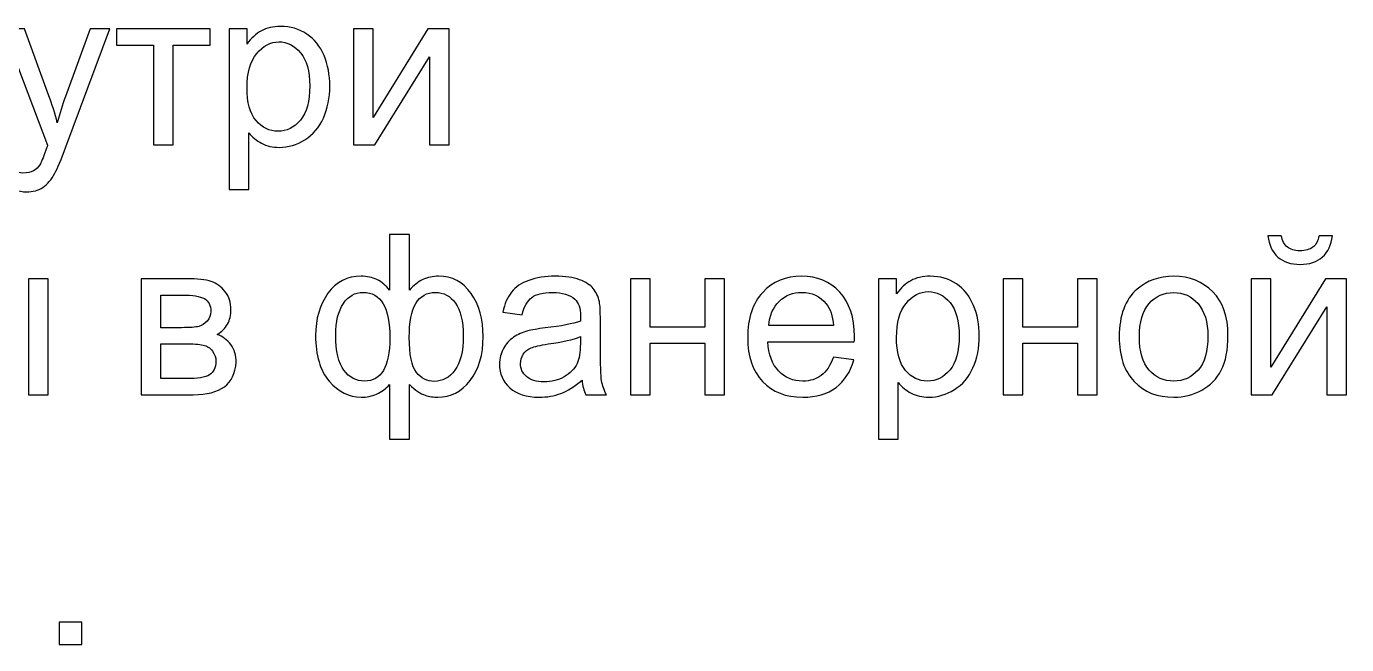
# Model space of a CAD drawing. Header units: millimetres. Extents: x 395 to 1406, y -158 to 315.
# Drawn here: x 471.6 to 521.8, y 245.8 to 269.3 of the extents above; entities that cross this region are included whole.
import ezdxf

# ---------------------------------------------------------------- set-up
doc = ezdxf.new("R2010")
doc.units = ezdxf.units.MM
doc.header["$MEASUREMENT"] = 0
doc.layers.add('Roja', color=1, linetype='Continuous')

msp = doc.modelspace()

# ---------------------------------------------------------------- linework, layer by layer
at = {"layer": 'Roja', "color": 1}
for points, knots in [([(471.1312, 263.1301), (471.1312, 263.1301), (471.0461, 263.8222), (471.0461, 263.8222), (471.0461, 263.8222), (471.2106, 263.7782), (471.3524, 263.7555), (471.4744, 263.7555), (471.4744, 263.7555), (471.6418, 263.7555), (471.7751, 263.7839), (471.8744, 263.8392), (471.8744, 263.8392), (471.975, 263.8945), (472.0573, 263.9725), (472.1211, 264.0718), (472.1211, 264.0718), (472.1679, 264.1469), (472.2445, 264.3327), (472.3495, 264.6306), (472.3495, 264.6306), (472.3636, 264.6717), (472.3849, 264.7327), (472.4161, 264.8135), (472.4161, 264.8135), (472.4161, 264.8135), (470.7398, 269.2441), (470.7398, 269.2441), (470.7398, 269.2441), (470.7398, 269.2441), (471.5396, 269.2441), (471.5396, 269.2441), (471.5396, 269.2441), (471.5396, 269.2441), (472.4615, 266.6941), (472.4615, 266.6941), (472.4615, 266.6941), (472.5821, 266.3722), (472.6884, 266.0318), (472.7835, 265.6744), (472.7835, 265.6744), (472.87, 266.0105), (472.9721, 266.3424), (473.0912, 266.6686), (473.0912, 266.6686), (473.0912, 266.6686), (474.0329, 269.2441), (474.0329, 269.2441), (474.0329, 269.2441), (474.0329, 269.2441), (474.7803, 269.2441), (474.7803, 269.2441), (474.7803, 269.2441), (474.7803, 269.2441), (473.1111, 264.7511), (473.1111, 264.7511), (473.1111, 264.7511), (472.9309, 264.2675), (472.7905, 263.9356), (472.6898, 263.7527), (472.6898, 263.7527), (472.5565, 263.5073), (472.4034, 263.3272), (472.2318, 263.2123), (472.2318, 263.2123), (472.0587, 263.0974), (471.8531, 263.0407), (471.6148, 263.0407), (471.6148, 263.0407), (471.4702, 263.0407), (471.3085, 263.0705), (471.1312, 263.1301)], [0, 0, 0, 0, 0.0526316, 0.0526316, 0.0526316, 0.0526316, 0.1052632, 0.1052632, 0.1052632, 0.1052632, 0.1578947, 0.1578947, 0.1578947, 0.1578947, 0.2105263, 0.2105263, 0.2105263, 0.2105263, 0.2631579, 0.2631579, 0.2631579, 0.2631579, 0.3157895, 0.3157895, 0.3157895, 0.3157895, 0.3684211, 0.3684211, 0.3684211, 0.3684211, 0.4210526, 0.4210526, 0.4210526, 0.4210526, 0.4736842, 0.4736842, 0.4736842, 0.4736842, 0.5263158, 0.5263158, 0.5263158, 0.5263158, 0.5789474, 0.5789474, 0.5789474, 0.5789474, 0.6315789, 0.6315789, 0.6315789, 0.631579, 0.6842105, 0.6842105, 0.6842105, 0.6842105, 0.7368421, 0.7368421, 0.7368421, 0.7368421, 0.7894737, 0.7894737, 0.7894737, 0.7894737, 0.8421053, 0.8421053, 0.8421053, 0.8421053, 0.8947368, 0.8947368, 0.8947368, 0.8947369, 1, 1, 1, 1]), ([(475.0285, 269.2441), (475.0285, 269.2441), (478.6025, 269.2441), (478.6025, 269.2441), (478.6025, 269.2441), (478.6025, 269.2441), (478.6025, 268.6229), (478.6025, 268.6229), (478.6025, 268.6229), (478.6025, 268.6229), (477.1899, 268.6229), (477.1899, 268.6229), (477.1899, 268.6229), (477.1899, 268.6229), (477.1899, 264.8277), (477.1899, 264.8277), (477.1899, 264.8277), (477.1899, 264.8277), (476.4411, 264.8277), (476.4411, 264.8277), (476.4411, 264.8277), (476.4411, 264.8277), (476.4411, 268.6229), (476.4411, 268.6229), (476.4411, 268.6229), (476.4411, 268.6229), (475.0285, 268.6229), (475.0285, 268.6229), (475.0285, 268.6229), (475.0285, 268.6229), (475.0285, 269.2441), (475.0285, 269.2441)], [0, 0, 0, 0, 0.1111111, 0.1111111, 0.1111111, 0.1111111, 0.2222222, 0.2222222, 0.2222222, 0.2222222, 0.3333333, 0.3333333, 0.3333333, 0.3333333, 0.4444444, 0.4444444, 0.4444444, 0.4444445, 0.5555556, 0.5555556, 0.5555556, 0.5555556, 0.6666667, 0.6666667, 0.6666667, 0.6666667, 0.7777778, 0.7777778, 0.7777778, 0.7777778, 1, 1, 1, 1]), ([(479.3173, 263.1343), (479.3173, 263.1343), (479.3173, 269.2441), (479.3173, 269.2441), (479.3173, 269.2441), (479.3173, 269.2441), (479.9981, 269.2441), (479.9981, 269.2441), (479.9981, 269.2441), (479.9981, 269.2441), (479.9981, 268.6641), (479.9981, 268.6641), (479.9981, 268.6641), (480.1583, 268.8881), (480.3399, 269.0569), (480.5427, 269.169), (480.5427, 269.169), (480.7441, 269.281), (480.9894, 269.3377), (481.2773, 269.3377), (481.2773, 269.3377), (481.6546, 269.3377), (481.9865, 269.2413), (482.2744, 269.047), (482.2744, 269.047), (482.5623, 268.8541), (482.7793, 268.5804), (482.9268, 268.2287), (482.9268, 268.2287), (483.0729, 267.8755), (483.1466, 267.4898), (483.1466, 267.0685), (483.1466, 267.0685), (483.1466, 266.6189), (483.0658, 266.2133), (482.9041, 265.8517), (482.9041, 265.8517), (482.7424, 265.4914), (482.507, 265.2149), (482.1978, 265.022), (482.1978, 265.022), (481.89, 264.8305), (481.5653, 264.7341), (481.2249, 264.7341), (481.2249, 264.7341), (480.9753, 264.7341), (480.7512, 264.7866), (480.554, 264.8915), (480.554, 264.8915), (480.3555, 264.9965), (480.1938, 265.1284), (480.0662, 265.2886), (480.0662, 265.2886), (480.0662, 265.2886), (480.0662, 263.1343), (480.0662, 263.1343), (480.0662, 263.1343), (480.0662, 263.1343), (479.3173, 263.1343), (479.3173, 263.1343)], [0, 0, 0, 0, 0.0625, 0.0625, 0.0625, 0.0625, 0.125, 0.125, 0.125, 0.125, 0.1875, 0.1875, 0.1875, 0.1875, 0.25, 0.25, 0.25, 0.25, 0.3125, 0.3125, 0.3125, 0.3125, 0.375, 0.375, 0.375, 0.375, 0.4375, 0.4375, 0.4375, 0.4375, 0.5, 0.5, 0.5, 0.5, 0.5625, 0.5625, 0.5625, 0.5625, 0.625, 0.625, 0.625, 0.625, 0.6875, 0.6875, 0.6875, 0.6875, 0.75, 0.75, 0.75, 0.75, 0.8125, 0.8125, 0.8125, 0.8125, 0.875, 0.875, 0.875, 0.875, 1, 1, 1, 1]), ([(484.05, 269.2441), (484.05, 269.2441), (484.7989, 269.2441), (484.7989, 269.2441), (484.7989, 269.2441), (484.7989, 269.2441), (484.7989, 265.8758), (484.7989, 265.8758), (484.7989, 265.8758), (484.7989, 265.8758), (486.8794, 269.2441), (486.8794, 269.2441), (486.8794, 269.2441), (486.8794, 269.2441), (487.6836, 269.2441), (487.6836, 269.2441), (487.6836, 269.2441), (487.6836, 269.2441), (487.6836, 264.8277), (487.6836, 264.8277), (487.6836, 264.8277), (487.6836, 264.8277), (486.9347, 264.8277), (486.9347, 264.8277), (486.9347, 264.8277), (486.9347, 264.8277), (486.9347, 268.1748), (486.9347, 268.1748), (486.9347, 268.1748), (486.9347, 268.1748), (484.857, 264.8277), (484.857, 264.8277), (484.857, 264.8277), (484.857, 264.8277), (484.05, 264.8277), (484.05, 264.8277), (484.05, 264.8277), (484.05, 264.8277), (484.05, 269.2441), (484.05, 269.2441)], [0, 0, 0, 0, 0.0909091, 0.0909091, 0.0909091, 0.0909091, 0.1818182, 0.1818182, 0.1818182, 0.1818182, 0.2727273, 0.2727273, 0.2727273, 0.2727273, 0.3636364, 0.3636364, 0.3636364, 0.3636364, 0.4545455, 0.4545455, 0.4545455, 0.4545455, 0.5454545, 0.5454545, 0.5454545, 0.5454546, 0.6363636, 0.6363636, 0.6363636, 0.6363636, 0.7272727, 0.7272727, 0.7272727, 0.7272727, 0.8181818, 0.8181818, 0.8181818, 0.8181818, 1, 1, 1, 1]), ([(479.9981, 267.009), (479.9981, 266.4431), (480.113, 266.0247), (480.3413, 265.7538), (480.3413, 265.7538), (480.5711, 265.4829), (480.849, 265.3468), (481.1752, 265.3468), (481.1752, 265.3468), (481.5071, 265.3468), (481.7908, 265.4872), (482.0262, 265.768), (482.0262, 265.768), (482.263, 266.0488), (482.3807, 266.4828), (482.3807, 267.0714), (482.3807, 267.0714), (482.3807, 267.633), (482.2659, 268.0528), (482.0347, 268.3322), (482.0347, 268.3322), (481.8035, 268.6116), (481.5284, 268.7506), (481.2079, 268.7506), (481.2079, 268.7506), (480.8902, 268.7506), (480.6094, 268.6017), (480.3654, 268.3052), (480.3654, 268.3052), (480.1201, 268.0074), (479.9981, 267.5763), (479.9981, 267.009)], [0, 0, 0, 0, 0.1111111, 0.1111111, 0.1111111, 0.1111111, 0.2222222, 0.2222222, 0.2222222, 0.2222222, 0.3333333, 0.3333333, 0.3333333, 0.3333333, 0.4444444, 0.4444444, 0.4444444, 0.4444445, 0.5555556, 0.5555556, 0.5555556, 0.5555556, 0.6666667, 0.6666667, 0.6666667, 0.6666667, 0.7777778, 0.7777778, 0.7777778, 0.7777778, 1, 1, 1, 1]), ([(485.4228, 261.414), (485.4228, 261.414), (486.1716, 261.414), (486.1716, 261.414), (486.1716, 261.414), (486.1716, 261.414), (486.1716, 259.3036), (486.1716, 259.3036), (486.1716, 259.3036), (486.3262, 259.4809), (486.4964, 259.6128), (486.6822, 259.7008), (486.6822, 259.7008), (486.8666, 259.7873), (487.0665, 259.8312), (487.2793, 259.8312), (487.2793, 259.8312), (487.8012, 259.8312), (488.2153, 259.6128), (488.5217, 259.1774), (488.5217, 259.1774), (488.8266, 258.742), (488.9798, 258.1946), (488.9798, 257.5337), (488.9798, 257.5337), (488.9798, 256.8444), (488.8152, 256.2884), (488.4862, 255.8644), (488.4862, 255.8644), (488.1572, 255.4403), (487.7473, 255.2276), (487.258, 255.2276), (487.258, 255.2276), (487.0977, 255.2276), (486.9347, 255.2531), (486.7687, 255.3028), (486.7687, 255.3028), (486.6028, 255.3524), (486.4042, 255.4886), (486.1716, 255.7098), (486.1716, 255.7098), (486.1716, 255.7098), (486.1716, 253.6278), (486.1716, 253.6278), (486.1716, 253.6278), (486.1716, 253.6278), (485.4228, 253.6278), (485.4228, 253.6278), (485.4228, 253.6278), (485.4228, 253.6278), (485.4228, 255.7098), (485.4228, 255.7098), (485.4228, 255.7098), (485.2739, 255.5495), (485.1079, 255.429), (484.9264, 255.3481), (484.9264, 255.3481), (484.7449, 255.2673), (484.5492, 255.2276), (484.3378, 255.2276), (484.3378, 255.2276), (483.8755, 255.2276), (483.4713, 255.4304), (483.1252, 255.8346), (483.1252, 255.8346), (482.7792, 256.2402), (482.6062, 256.8203), (482.6062, 257.5748), (482.6062, 257.5748), (482.6062, 258.2144), (482.7622, 258.7491), (483.0756, 259.1817), (483.0756, 259.1817), (483.389, 259.6142), (483.8088, 259.8312), (484.3378, 259.8312), (484.3378, 259.8312), (484.5605, 259.8312), (484.7605, 259.7873), (484.9406, 259.7008), (484.9406, 259.7008), (485.1207, 259.6128), (485.281, 259.4809), (485.4228, 259.3036), (485.4228, 259.3036), (485.4228, 259.3036), (485.4228, 261.414), (485.4228, 261.414)], [0, 0, 0, 0, 0.0434783, 0.0434783, 0.0434783, 0.0434783, 0.0869565, 0.0869565, 0.0869565, 0.0869565, 0.1304348, 0.1304348, 0.1304348, 0.1304348, 0.173913, 0.173913, 0.173913, 0.1739131, 0.2173913, 0.2173913, 0.2173913, 0.2173913, 0.2608696, 0.2608696, 0.2608696, 0.2608696, 0.3043478, 0.3043478, 0.3043478, 0.3043478, 0.3478261, 0.3478261, 0.3478261, 0.3478261, 0.3913043, 0.3913043, 0.3913043, 0.3913044, 0.4347826, 0.4347826, 0.4347826, 0.4347826, 0.4782609, 0.4782609, 0.4782609, 0.4782609, 0.5217391, 0.5217391, 0.5217391, 0.5217391, 0.5652174, 0.5652174, 0.5652174, 0.5652174, 0.6086957, 0.6086957, 0.6086957, 0.6086957, 0.6521739, 0.6521739, 0.6521739, 0.6521739, 0.6956522, 0.6956522, 0.6956522, 0.6956522, 0.7391304, 0.7391304, 0.7391304, 0.7391304, 0.7826087, 0.7826087, 0.7826087, 0.7826087, 0.826087, 0.826087, 0.826087, 0.826087, 0.8695652, 0.8695652, 0.8695652, 0.8695652, 0.9130435, 0.9130435, 0.9130435, 0.9130435, 1, 1, 1, 1]), ([(520.7699, 261.3715), (520.7699, 261.3715), (521.2805, 261.3715), (521.2805, 261.3715), (521.2805, 261.3715), (521.2394, 261.0211), (521.1117, 260.7517), (520.899, 260.5645), (520.899, 260.5645), (520.6862, 260.3758), (520.404, 260.2822), (520.0509, 260.2822), (520.0509, 260.2822), (519.6963, 260.2822), (519.4126, 260.3758), (519.2013, 260.5616), (519.2013, 260.5616), (518.99, 260.7488), (518.8624, 261.0183), (518.8212, 261.3715), (518.8212, 261.3715), (518.8212, 261.3715), (519.3318, 261.3715), (519.3318, 261.3715), (519.3318, 261.3715), (519.3701, 261.18), (519.4481, 261.0367), (519.563, 260.9431), (519.563, 260.9431), (519.6779, 260.8481), (519.8339, 260.8013), (520.0282, 260.8013), (520.0282, 260.8013), (520.2537, 260.8013), (520.4239, 260.8467), (520.5387, 260.9389), (520.5387, 260.9389), (520.6536, 261.0297), (520.7316, 261.1743), (520.7699, 261.3715)], [0, 0, 0, 0, 0.0909091, 0.0909091, 0.0909091, 0.0909091, 0.1818182, 0.1818182, 0.1818182, 0.1818182, 0.2727273, 0.2727273, 0.2727273, 0.2727273, 0.3636364, 0.3636364, 0.3636364, 0.3636364, 0.4545455, 0.4545455, 0.4545455, 0.4545455, 0.5454545, 0.5454545, 0.5454545, 0.5454546, 0.6363636, 0.6363636, 0.6363636, 0.6363636, 0.7272727, 0.7272727, 0.7272727, 0.7272727, 0.8181818, 0.8181818, 0.8181818, 0.8181818, 1, 1, 1, 1]), ([(471.6899, 259.7376), (471.6899, 259.7376), (472.4388, 259.7376), (472.4388, 259.7376), (472.4388, 259.7376), (472.4388, 259.7376), (472.4388, 255.3212), (472.4388, 255.3212), (472.4388, 255.3212), (472.4388, 255.3212), (471.6899, 255.3212), (471.6899, 255.3212), (471.6899, 255.3212), (471.6899, 255.3212), (471.6899, 259.7376), (471.6899, 259.7376)], [0, 0, 0, 0, 0.2, 0.2, 0.2, 0.2, 0.4, 0.4, 0.4, 0.4, 0.6, 0.6, 0.6, 0.6, 1, 1, 1, 1]), ([(475.9673, 259.7376), (475.9673, 259.7376), (477.6905, 259.7376), (477.6905, 259.7376), (477.6905, 259.7376), (478.1131, 259.7376), (478.428, 259.7022), (478.6351, 259.6313), (478.6351, 259.6313), (478.8407, 259.5603), (479.018, 259.4313), (479.1655, 259.2427), (479.1655, 259.2427), (479.3144, 259.0526), (479.3881, 258.8271), (479.3881, 258.5633), (479.3881, 258.5633), (479.3881, 258.352), (479.3442, 258.1676), (479.2577, 258.0116), (479.2577, 258.0116), (479.1697, 257.8542), (479.0393, 257.7223), (478.8634, 257.6173), (478.8634, 257.6173), (479.0705, 257.5479), (479.2421, 257.4188), (479.3796, 257.2287), (479.3796, 257.2287), (479.5158, 257.0401), (479.5839, 256.8146), (479.5839, 256.5551), (479.5839, 256.5551), (479.5569, 256.1367), (479.4066, 255.8261), (479.1357, 255.6247), (479.1357, 255.6247), (478.8648, 255.4219), (478.4705, 255.3212), (477.9543, 255.3212), (477.9543, 255.3212), (477.9543, 255.3212), (475.9673, 255.3212), (475.9673, 255.3212), (475.9673, 255.3212), (475.9673, 255.3212), (475.9673, 259.7376), (475.9673, 259.7376)], [0, 0, 0, 0, 0.0769231, 0.0769231, 0.0769231, 0.0769231, 0.1538462, 0.1538462, 0.1538462, 0.1538462, 0.2307692, 0.2307692, 0.2307692, 0.2307692, 0.3076923, 0.3076923, 0.3076923, 0.3076923, 0.3846154, 0.3846154, 0.3846154, 0.3846154, 0.4615385, 0.4615385, 0.4615385, 0.4615385, 0.5384615, 0.5384615, 0.5384615, 0.5384615, 0.6153846, 0.6153846, 0.6153846, 0.6153846, 0.6923077, 0.6923077, 0.6923077, 0.6923077, 0.7692308, 0.7692308, 0.7692308, 0.7692308, 0.8461538, 0.8461538, 0.8461538, 0.8461539, 1, 1, 1, 1]), ([(492.7395, 255.8743), (492.4616, 255.6375), (492.1935, 255.4715), (491.9368, 255.3737), (491.9368, 255.3737), (491.6801, 255.2758), (491.405, 255.2276), (491.11, 255.2276), (491.11, 255.2276), (490.6249, 255.2276), (490.2519, 255.3453), (489.991, 255.5822), (489.991, 255.5822), (489.73, 255.8176), (489.5995, 256.1197), (489.5995, 256.487), (489.5995, 256.487), (489.5995, 256.7026), (489.6492, 256.8997), (489.747, 257.0784), (489.747, 257.0784), (489.8463, 257.2571), (489.9754, 257.3989), (490.1342, 257.5067), (490.1342, 257.5067), (490.2945, 257.6145), (490.4732, 257.6968), (490.6732, 257.7521), (490.6732, 257.7521), (490.8207, 257.7904), (491.0433, 257.8272), (491.3397, 257.8641), (491.3397, 257.8641), (491.9439, 257.935), (492.3907, 258.0215), (492.6757, 258.1208), (492.6757, 258.1208), (492.6786, 258.2229), (492.68, 258.2882), (492.68, 258.3151), (492.68, 258.3151), (492.68, 258.6186), (492.6091, 258.8328), (492.4672, 258.9576), (492.4672, 258.9576), (492.2758, 259.1264), (491.9907, 259.21), (491.6135, 259.21), (491.6135, 259.21), (491.2603, 259.21), (490.9994, 259.1476), (490.832, 259.0243), (490.832, 259.0243), (490.6632, 258.9009), (490.5398, 258.6825), (490.459, 258.3676), (490.459, 258.3676), (490.459, 258.3676), (489.7272, 258.4697), (489.7272, 258.4697), (489.7272, 258.4697), (489.7938, 258.7831), (489.903, 259.037), (490.0562, 259.2299), (490.0562, 259.2299), (490.2094, 259.4228), (490.4306, 259.5703), (490.72, 259.6752), (490.72, 259.6752), (491.0079, 259.7788), (491.344, 259.8312), (491.7241, 259.8312), (491.7241, 259.8312), (492.1013, 259.8312), (492.4091, 259.7873), (492.6459, 259.6979), (492.6459, 259.6979), (492.8814, 259.6086), (493.0558, 259.4979), (493.1664, 259.3632), (493.1664, 259.3632), (493.2771, 259.2285), (493.3551, 259.0583), (493.4005, 258.8526), (493.4005, 258.8526), (493.4246, 258.725), (493.4373, 258.4952), (493.4373, 258.1648), (493.4373, 258.1648), (493.4373, 258.1648), (493.4373, 257.172), (493.4373, 257.172), (493.4373, 257.172), (493.4373, 256.4785), (493.4529, 256.0403), (493.4841, 255.8545), (493.4841, 255.8545), (493.5139, 255.6687), (493.5763, 255.4914), (493.6671, 255.3212), (493.6671, 255.3212), (493.6671, 255.3212), (492.8842, 255.3212), (492.8842, 255.3212), (492.8842, 255.3212), (492.809, 255.4786), (492.7608, 255.663), (492.7395, 255.8743)], [0, 0, 0, 0, 0.0357143, 0.0357143, 0.0357143, 0.0357143, 0.0714286, 0.0714286, 0.0714286, 0.0714286, 0.1071429, 0.1071429, 0.1071429, 0.1071429, 0.1428571, 0.1428571, 0.1428571, 0.1428572, 0.1785714, 0.1785714, 0.1785714, 0.1785714, 0.2142857, 0.2142857, 0.2142857, 0.2142857, 0.25, 0.25, 0.25, 0.25, 0.2857143, 0.2857143, 0.2857143, 0.2857143, 0.3214286, 0.3214286, 0.3214286, 0.3214286, 0.3571429, 0.3571429, 0.3571429, 0.3571429, 0.3928571, 0.3928571, 0.3928571, 0.3928572, 0.4285714, 0.4285714, 0.4285714, 0.4285714, 0.4642857, 0.4642857, 0.4642857, 0.4642857, 0.5, 0.5, 0.5, 0.5, 0.5357143, 0.5357143, 0.5357143, 0.5357143, 0.5714286, 0.5714286, 0.5714286, 0.5714286, 0.6071429, 0.6071429, 0.6071429, 0.6071429, 0.6428571, 0.6428571, 0.6428571, 0.6428572, 0.6785714, 0.6785714, 0.6785714, 0.6785714, 0.7142857, 0.7142857, 0.7142857, 0.7142857, 0.75, 0.75, 0.75, 0.75, 0.7857143, 0.7857143, 0.7857143, 0.7857143, 0.8214286, 0.8214286, 0.8214286, 0.8214286, 0.8571429, 0.8571429, 0.8571429, 0.8571429, 0.8928571, 0.8928571, 0.8928571, 0.8928572, 0.9285714, 0.9285714, 0.9285714, 0.9285714, 1, 1, 1, 1]), ([(494.5875, 259.7376), (494.5875, 259.7376), (495.3364, 259.7376), (495.3364, 259.7376), (495.3364, 259.7376), (495.3364, 259.7376), (495.3364, 257.8996), (495.3364, 257.8996), (495.3364, 257.8996), (495.3364, 257.8996), (497.4127, 257.8996), (497.4127, 257.8996), (497.4127, 257.8996), (497.4127, 257.8996), (497.4127, 259.7376), (497.4127, 259.7376), (497.4127, 259.7376), (497.4127, 259.7376), (498.1615, 259.7376), (498.1615, 259.7376), (498.1615, 259.7376), (498.1615, 259.7376), (498.1615, 255.3212), (498.1615, 255.3212), (498.1615, 255.3212), (498.1615, 255.3212), (497.4127, 255.3212), (497.4127, 255.3212), (497.4127, 255.3212), (497.4127, 255.3212), (497.4127, 257.2784), (497.4127, 257.2784), (497.4127, 257.2784), (497.4127, 257.2784), (495.3364, 257.2784), (495.3364, 257.2784), (495.3364, 257.2784), (495.3364, 257.2784), (495.3364, 255.3212), (495.3364, 255.3212), (495.3364, 255.3212), (495.3364, 255.3212), (494.5875, 255.3212), (494.5875, 255.3212), (494.5875, 255.3212), (494.5875, 255.3212), (494.5875, 259.7376), (494.5875, 259.7376)], [0, 0, 0, 0, 0.0769231, 0.0769231, 0.0769231, 0.0769231, 0.1538462, 0.1538462, 0.1538462, 0.1538462, 0.2307692, 0.2307692, 0.2307692, 0.2307692, 0.3076923, 0.3076923, 0.3076923, 0.3076923, 0.3846154, 0.3846154, 0.3846154, 0.3846154, 0.4615385, 0.4615385, 0.4615385, 0.4615385, 0.5384615, 0.5384615, 0.5384615, 0.5384615, 0.6153846, 0.6153846, 0.6153846, 0.6153846, 0.6923077, 0.6923077, 0.6923077, 0.6923077, 0.7692308, 0.7692308, 0.7692308, 0.7692308, 0.8461538, 0.8461538, 0.8461538, 0.8461539, 1, 1, 1, 1]), ([(502.2986, 256.7508), (502.2986, 256.7508), (503.073, 256.6487), (503.073, 256.6487), (503.073, 256.6487), (502.9524, 256.1991), (502.7269, 255.8488), (502.3979, 255.6006), (502.3979, 255.6006), (502.0688, 255.3524), (501.649, 255.2276), (501.137, 255.2276), (501.137, 255.2276), (500.4932, 255.2276), (499.9826, 255.4262), (499.6053, 255.8233), (499.6053, 255.8233), (499.2281, 256.219), (499.0395, 256.7763), (499.0395, 257.4925), (499.0395, 257.4925), (499.0395, 258.2329), (499.2295, 258.8087), (499.611, 259.2171), (499.611, 259.2171), (499.9925, 259.627), (500.4875, 259.8312), (501.0959, 259.8312), (501.0959, 259.8312), (501.6845, 259.8312), (502.1653, 259.6313), (502.5383, 259.2299), (502.5383, 259.2299), (502.9113, 258.8285), (503.0985, 258.2641), (503.0985, 257.5365), (503.0985, 257.5365), (503.0985, 257.4925), (503.0971, 257.4259), (503.0942, 257.338), (503.0942, 257.338), (503.0942, 257.338), (499.8053, 257.338), (499.8053, 257.338), (499.8053, 257.338), (499.8337, 256.8543), (499.9698, 256.4827), (500.2166, 256.226), (500.2166, 256.226), (500.462, 255.9693), (500.7697, 255.8403), (501.137, 255.8403), (501.137, 255.8403), (501.4108, 255.8403), (501.6448, 255.9126), (501.8377, 256.0573), (501.8377, 256.0573), (502.032, 256.2019), (502.1851, 256.4331), (502.2986, 256.7508)], [0, 0, 0, 0, 0.0625, 0.0625, 0.0625, 0.0625, 0.125, 0.125, 0.125, 0.125, 0.1875, 0.1875, 0.1875, 0.1875, 0.25, 0.25, 0.25, 0.25, 0.3125, 0.3125, 0.3125, 0.3125, 0.375, 0.375, 0.375, 0.375, 0.4375, 0.4375, 0.4375, 0.4375, 0.5, 0.5, 0.5, 0.5, 0.5625, 0.5625, 0.5625, 0.5625, 0.625, 0.625, 0.625, 0.625, 0.6875, 0.6875, 0.6875, 0.6875, 0.75, 0.75, 0.75, 0.75, 0.8125, 0.8125, 0.8125, 0.8125, 0.875, 0.875, 0.875, 0.875, 1, 1, 1, 1]), ([(504.0189, 253.6278), (504.0189, 253.6278), (504.0189, 259.7376), (504.0189, 259.7376), (504.0189, 259.7376), (504.0189, 259.7376), (504.6997, 259.7376), (504.6997, 259.7376), (504.6997, 259.7376), (504.6997, 259.7376), (504.6997, 259.1576), (504.6997, 259.1576), (504.6997, 259.1576), (504.8599, 259.3816), (505.0415, 259.5504), (505.2443, 259.6625), (505.2443, 259.6625), (505.4457, 259.7745), (505.691, 259.8312), (505.9789, 259.8312), (505.9789, 259.8312), (506.3562, 259.8312), (506.6881, 259.7348), (506.976, 259.5405), (506.976, 259.5405), (507.2639, 259.3476), (507.4809, 259.0739), (507.6284, 258.7222), (507.6284, 258.7222), (507.7745, 258.369), (507.8482, 257.9833), (507.8482, 257.562), (507.8482, 257.562), (507.8482, 257.1124), (507.7674, 256.7068), (507.6057, 256.3452), (507.6057, 256.3452), (507.444, 255.9849), (507.2086, 255.7084), (506.8994, 255.5155), (506.8994, 255.5155), (506.5916, 255.324), (506.2669, 255.2276), (505.9265, 255.2276), (505.9265, 255.2276), (505.6769, 255.2276), (505.4528, 255.2801), (505.2556, 255.385), (505.2556, 255.385), (505.0571, 255.49), (504.8954, 255.6219), (504.7678, 255.7821), (504.7678, 255.7821), (504.7678, 255.7821), (504.7678, 253.6278), (504.7678, 253.6278), (504.7678, 253.6278), (504.7678, 253.6278), (504.0189, 253.6278), (504.0189, 253.6278)], [0, 0, 0, 0, 0.0625, 0.0625, 0.0625, 0.0625, 0.125, 0.125, 0.125, 0.125, 0.1875, 0.1875, 0.1875, 0.1875, 0.25, 0.25, 0.25, 0.25, 0.3125, 0.3125, 0.3125, 0.3125, 0.375, 0.375, 0.375, 0.375, 0.4375, 0.4375, 0.4375, 0.4375, 0.5, 0.5, 0.5, 0.5, 0.5625, 0.5625, 0.5625, 0.5625, 0.625, 0.625, 0.625, 0.625, 0.6875, 0.6875, 0.6875, 0.6875, 0.75, 0.75, 0.75, 0.75, 0.8125, 0.8125, 0.8125, 0.8125, 0.875, 0.875, 0.875, 0.875, 1, 1, 1, 1]), ([(508.7516, 259.7376), (508.7516, 259.7376), (509.5005, 259.7376), (509.5005, 259.7376), (509.5005, 259.7376), (509.5005, 259.7376), (509.5005, 257.8996), (509.5005, 257.8996), (509.5005, 257.8996), (509.5005, 257.8996), (511.5768, 257.8996), (511.5768, 257.8996), (511.5768, 257.8996), (511.5768, 257.8996), (511.5768, 259.7376), (511.5768, 259.7376), (511.5768, 259.7376), (511.5768, 259.7376), (512.3256, 259.7376), (512.3256, 259.7376), (512.3256, 259.7376), (512.3256, 259.7376), (512.3256, 255.3212), (512.3256, 255.3212), (512.3256, 255.3212), (512.3256, 255.3212), (511.5768, 255.3212), (511.5768, 255.3212), (511.5768, 255.3212), (511.5768, 255.3212), (511.5768, 257.2784), (511.5768, 257.2784), (511.5768, 257.2784), (511.5768, 257.2784), (509.5005, 257.2784), (509.5005, 257.2784), (509.5005, 257.2784), (509.5005, 257.2784), (509.5005, 255.3212), (509.5005, 255.3212), (509.5005, 255.3212), (509.5005, 255.3212), (508.7516, 255.3212), (508.7516, 255.3212), (508.7516, 255.3212), (508.7516, 255.3212), (508.7516, 259.7376), (508.7516, 259.7376)], [0, 0, 0, 0, 0.0769231, 0.0769231, 0.0769231, 0.0769231, 0.1538462, 0.1538462, 0.1538462, 0.1538462, 0.2307692, 0.2307692, 0.2307692, 0.2307692, 0.3076923, 0.3076923, 0.3076923, 0.3076923, 0.3846154, 0.3846154, 0.3846154, 0.3846154, 0.4615385, 0.4615385, 0.4615385, 0.4615385, 0.5384615, 0.5384615, 0.5384615, 0.5384615, 0.6153846, 0.6153846, 0.6153846, 0.6153846, 0.6923077, 0.6923077, 0.6923077, 0.6923077, 0.7692308, 0.7692308, 0.7692308, 0.7692308, 0.8461538, 0.8461538, 0.8461538, 0.8461539, 1, 1, 1, 1]), ([(513.1695, 257.5294), (513.1695, 258.3449), (513.3964, 258.9491), (513.8517, 259.3419), (513.8517, 259.3419), (514.2304, 259.6681), (514.6941, 259.8312), (515.2402, 259.8312), (515.2402, 259.8312), (515.8458, 259.8312), (516.3421, 259.6327), (516.7279, 259.2356), (516.7279, 259.2356), (517.1122, 258.8399), (517.3051, 258.291), (517.3051, 257.5918), (517.3051, 257.5918), (517.3051, 257.0245), (517.22, 256.5792), (517.0498, 256.2544), (517.0498, 256.2544), (516.8797, 255.9296), (516.6315, 255.6772), (516.3053, 255.4971), (516.3053, 255.4971), (515.9805, 255.3169), (515.6245, 255.2276), (515.2402, 255.2276), (515.2402, 255.2276), (514.6218, 255.2276), (514.1226, 255.4247), (513.7411, 255.8204), (513.7411, 255.8204), (513.3596, 256.2161), (513.1695, 256.7863), (513.1695, 257.5294)], [0, 0, 0, 0, 0.1, 0.1, 0.1, 0.1, 0.2, 0.2, 0.2, 0.2, 0.3, 0.3, 0.3, 0.3, 0.4, 0.4, 0.4, 0.4, 0.5, 0.5, 0.5, 0.5, 0.6, 0.6, 0.6, 0.6, 0.7, 0.7, 0.7, 0.7, 0.8, 0.8, 0.8, 0.8, 1, 1, 1, 1]), ([(518.183, 259.7376), (518.183, 259.7376), (518.9319, 259.7376), (518.9319, 259.7376), (518.9319, 259.7376), (518.9319, 259.7376), (518.9319, 256.3693), (518.9319, 256.3693), (518.9319, 256.3693), (518.9319, 256.3693), (521.0124, 259.7376), (521.0124, 259.7376), (521.0124, 259.7376), (521.0124, 259.7376), (521.8166, 259.7376), (521.8166, 259.7376), (521.8166, 259.7376), (521.8166, 259.7376), (521.8166, 255.3212), (521.8166, 255.3212), (521.8166, 255.3212), (521.8166, 255.3212), (521.0677, 255.3212), (521.0677, 255.3212), (521.0677, 255.3212), (521.0677, 255.3212), (521.0677, 258.6683), (521.0677, 258.6683), (521.0677, 258.6683), (521.0677, 258.6683), (518.99, 255.3212), (518.99, 255.3212), (518.99, 255.3212), (518.99, 255.3212), (518.183, 255.3212), (518.183, 255.3212), (518.183, 255.3212), (518.183, 255.3212), (518.183, 259.7376), (518.183, 259.7376)], [0, 0, 0, 0, 0.0909091, 0.0909091, 0.0909091, 0.0909091, 0.1818182, 0.1818182, 0.1818182, 0.1818182, 0.2727273, 0.2727273, 0.2727273, 0.2727273, 0.3636364, 0.3636364, 0.3636364, 0.3636364, 0.4545455, 0.4545455, 0.4545455, 0.4545455, 0.5454545, 0.5454545, 0.5454545, 0.5454546, 0.6363636, 0.6363636, 0.6363636, 0.6363636, 0.7272727, 0.7272727, 0.7272727, 0.7272727, 0.8181818, 0.8181818, 0.8181818, 0.8181818, 1, 1, 1, 1]), ([(476.7162, 257.874), (476.7162, 257.874), (477.5104, 257.874), (477.5104, 257.874), (477.5104, 257.874), (477.8267, 257.874), (478.0451, 257.8911), (478.1628, 257.9237), (478.1628, 257.9237), (478.2819, 257.9577), (478.3883, 258.0244), (478.4819, 258.1265), (478.4819, 258.1265), (478.5755, 258.2272), (478.6223, 258.3492), (478.6223, 258.491), (478.6223, 258.491), (478.6223, 258.725), (478.54, 258.8867), (478.3769, 258.9789), (478.3769, 258.9789), (478.2124, 259.0711), (477.9316, 259.1164), (477.5345, 259.1164), (477.5345, 259.1164), (477.5345, 259.1164), (476.7162, 259.1164), (476.7162, 259.1164), (476.7162, 259.1164), (476.7162, 259.1164), (476.7162, 257.874), (476.7162, 257.874)], [0, 0, 0, 0, 0.1111111, 0.1111111, 0.1111111, 0.1111111, 0.2222222, 0.2222222, 0.2222222, 0.2222222, 0.3333333, 0.3333333, 0.3333333, 0.3333333, 0.4444444, 0.4444444, 0.4444444, 0.4444445, 0.5555556, 0.5555556, 0.5555556, 0.5555556, 0.6666667, 0.6666667, 0.6666667, 0.6666667, 0.7777778, 0.7777778, 0.7777778, 0.7777778, 1, 1, 1, 1]), ([(483.372, 257.5961), (483.372, 256.9735), (483.477, 256.5253), (483.6854, 256.2516), (483.6854, 256.2516), (483.8939, 255.9778), (484.152, 255.8403), (484.4612, 255.8403), (484.4612, 255.8403), (484.7846, 255.8403), (485.0271, 255.9764), (485.1874, 256.2487), (485.1874, 256.2487), (485.3462, 256.521), (485.4271, 256.9309), (485.4271, 257.4755), (485.4271, 257.4755), (485.4271, 258.057), (485.3434, 258.4924), (485.1746, 258.7831), (485.1746, 258.7831), (485.0058, 259.0739), (484.752, 259.2186), (484.4116, 259.2186), (484.4116, 259.2186), (484.1052, 259.2186), (483.8556, 259.0767), (483.6613, 258.7931), (483.6613, 258.7931), (483.4684, 258.5094), (483.372, 258.1109), (483.372, 257.5961)], [0, 0, 0, 0, 0.1111111, 0.1111111, 0.1111111, 0.1111111, 0.2222222, 0.2222222, 0.2222222, 0.2222222, 0.3333333, 0.3333333, 0.3333333, 0.3333333, 0.4444444, 0.4444444, 0.4444444, 0.4444445, 0.5555556, 0.5555556, 0.5555556, 0.5555556, 0.6666667, 0.6666667, 0.6666667, 0.6666667, 0.7777778, 0.7777778, 0.7777778, 0.7777778, 1, 1, 1, 1]), ([(486.1674, 257.511), (486.1674, 256.8472), (486.2581, 256.4019), (486.4411, 256.1736), (486.4411, 256.1736), (486.6226, 255.9452), (486.851, 255.8318), (487.1247, 255.8318), (487.1247, 255.8318), (487.4282, 255.8318), (487.6877, 255.9722), (487.9019, 256.253), (487.9019, 256.253), (488.1161, 256.5324), (488.2224, 256.9692), (488.2224, 257.5606), (488.2224, 257.5606), (488.2224, 258.118), (488.1231, 258.535), (487.926, 258.8087), (487.926, 258.8087), (487.7289, 259.0824), (487.475, 259.2186), (487.1658, 259.2186), (487.1658, 259.2186), (486.834, 259.2186), (486.5858, 259.0767), (486.4184, 258.7917), (486.4184, 258.7917), (486.2511, 258.5066), (486.1674, 258.0797), (486.1674, 257.511)], [0, 0, 0, 0, 0.1111111, 0.1111111, 0.1111111, 0.1111111, 0.2222222, 0.2222222, 0.2222222, 0.2222222, 0.3333333, 0.3333333, 0.3333333, 0.3333333, 0.4444444, 0.4444444, 0.4444444, 0.4444445, 0.5555556, 0.5555556, 0.5555556, 0.5555556, 0.6666667, 0.6666667, 0.6666667, 0.6666667, 0.7777778, 0.7777778, 0.7777778, 0.7777778, 1, 1, 1, 1]), ([(499.8479, 257.9506), (499.8479, 257.9506), (502.3071, 257.9506), (502.3071, 257.9506), (502.3071, 257.9506), (502.2745, 258.3222), (502.1795, 258.6002), (502.0249, 258.786), (502.0249, 258.786), (501.788, 259.0739), (501.4788, 259.2186), (501.1002, 259.2186), (501.1002, 259.2186), (500.757, 259.2186), (500.469, 259.1037), (500.235, 258.8739), (500.235, 258.8739), (500.0024, 258.6442), (499.8734, 258.3364), (499.8479, 257.9506)], [0, 0, 0, 0, 0.1666667, 0.1666667, 0.1666667, 0.1666667, 0.3333333, 0.3333333, 0.3333333, 0.3333333, 0.5, 0.5, 0.5, 0.5, 0.6666667, 0.6666667, 0.6666667, 0.6666667, 1, 1, 1, 1]), ([(504.6997, 257.5025), (504.6997, 256.9366), (504.8146, 256.5182), (505.0429, 256.2473), (505.0429, 256.2473), (505.2727, 255.9764), (505.5506, 255.8403), (505.8768, 255.8403), (505.8768, 255.8403), (506.2087, 255.8403), (506.4924, 255.9807), (506.7278, 256.2615), (506.7278, 256.2615), (506.9646, 256.5423), (507.0823, 256.9763), (507.0823, 257.5649), (507.0823, 257.5649), (507.0823, 258.1265), (506.9675, 258.5463), (506.7363, 258.8257), (506.7363, 258.8257), (506.5051, 259.1051), (506.23, 259.2441), (505.9095, 259.2441), (505.9095, 259.2441), (505.5918, 259.2441), (505.311, 259.0952), (505.067, 258.7987), (505.067, 258.7987), (504.8217, 258.5009), (504.6997, 258.0698), (504.6997, 257.5025)], [0, 0, 0, 0, 0.1111111, 0.1111111, 0.1111111, 0.1111111, 0.2222222, 0.2222222, 0.2222222, 0.2222222, 0.3333333, 0.3333333, 0.3333333, 0.3333333, 0.4444444, 0.4444444, 0.4444444, 0.4444445, 0.5555556, 0.5555556, 0.5555556, 0.5555556, 0.6666667, 0.6666667, 0.6666667, 0.6666667, 0.7777778, 0.7777778, 0.7777778, 0.7777778, 1, 1, 1, 1]), ([(513.9354, 257.528), (513.9354, 256.9635), (514.0588, 256.5409), (514.3055, 256.2615), (514.3055, 256.2615), (514.5537, 255.9807), (514.8643, 255.8403), (515.2402, 255.8403), (515.2402, 255.8403), (515.6117, 255.8403), (515.9209, 255.9807), (516.1691, 256.2629), (516.1691, 256.2629), (516.4159, 256.5451), (516.5393, 256.9749), (516.5393, 257.5521), (516.5393, 257.5521), (516.5393, 258.0967), (516.4145, 258.5094), (516.1663, 258.7888), (516.1663, 258.7888), (515.9181, 259.0696), (515.6089, 259.21), (515.2402, 259.21), (515.2402, 259.21), (514.8643, 259.21), (514.5537, 259.0711), (514.3055, 258.7917), (514.3055, 258.7917), (514.0588, 258.5123), (513.9354, 258.091), (513.9354, 257.528)], [0, 0, 0, 0, 0.1111111, 0.1111111, 0.1111111, 0.1111111, 0.2222222, 0.2222222, 0.2222222, 0.2222222, 0.3333333, 0.3333333, 0.3333333, 0.3333333, 0.4444444, 0.4444444, 0.4444444, 0.4444445, 0.5555556, 0.5555556, 0.5555556, 0.5555556, 0.6666667, 0.6666667, 0.6666667, 0.6666667, 0.7777778, 0.7777778, 0.7777778, 0.7777778, 1, 1, 1, 1]), ([(476.7162, 255.9339), (476.7162, 255.9339), (477.699, 255.9339), (477.699, 255.9339), (477.699, 255.9339), (478.1216, 255.9339), (478.4124, 255.9835), (478.5698, 256.0814), (478.5698, 256.0814), (478.7272, 256.1807), (478.8095, 256.3494), (478.818, 256.592), (478.818, 256.592), (478.818, 256.7324), (478.7726, 256.8643), (478.6819, 256.9848), (478.6819, 256.9848), (478.5897, 257.1054), (478.4705, 257.1819), (478.3245, 257.2131), (478.3245, 257.2131), (478.1784, 257.2458), (477.9429, 257.2614), (477.6196, 257.2614), (477.6196, 257.2614), (477.6196, 257.2614), (476.7162, 257.2614), (476.7162, 257.2614), (476.7162, 257.2614), (476.7162, 257.2614), (476.7162, 255.9339), (476.7162, 255.9339)], [0, 0, 0, 0, 0.1111111, 0.1111111, 0.1111111, 0.1111111, 0.2222222, 0.2222222, 0.2222222, 0.2222222, 0.3333333, 0.3333333, 0.3333333, 0.3333333, 0.4444444, 0.4444444, 0.4444444, 0.4444445, 0.5555556, 0.5555556, 0.5555556, 0.5555556, 0.6666667, 0.6666667, 0.6666667, 0.6666667, 0.7777778, 0.7777778, 0.7777778, 0.7777778, 1, 1, 1, 1]), ([(492.68, 257.5337), (492.4077, 257.423), (491.9992, 257.3294), (491.4546, 257.2529), (491.4546, 257.2529), (491.1454, 257.2089), (490.927, 257.1593), (490.7994, 257.1039), (490.7994, 257.1039), (490.6717, 257.0486), (490.5739, 256.9678), (490.5044, 256.8628), (490.5044, 256.8628), (490.4349, 256.7565), (490.3994, 256.6388), (490.3994, 256.5083), (490.3994, 256.5083), (490.3994, 256.3111), (490.4746, 256.1452), (490.6264, 256.0133), (490.6264, 256.0133), (490.7781, 255.8814), (490.9994, 255.8148), (491.2901, 255.8148), (491.2901, 255.8148), (491.578, 255.8148), (491.8347, 255.8772), (492.0602, 256.0034), (492.0602, 256.0034), (492.2843, 256.1282), (492.4502, 256.2998), (492.5552, 256.5168), (492.5552, 256.5168), (492.636, 256.6856), (492.6757, 256.9338), (492.6757, 257.2614), (492.6757, 257.2614), (492.6757, 257.2614), (492.68, 257.5337), (492.68, 257.5337)], [0, 0, 0, 0, 0.0909091, 0.0909091, 0.0909091, 0.0909091, 0.1818182, 0.1818182, 0.1818182, 0.1818182, 0.2727273, 0.2727273, 0.2727273, 0.2727273, 0.3636364, 0.3636364, 0.3636364, 0.3636364, 0.4545455, 0.4545455, 0.4545455, 0.4545455, 0.5454545, 0.5454545, 0.5454545, 0.5454546, 0.6363636, 0.6363636, 0.6363636, 0.6363636, 0.7272727, 0.7272727, 0.7272727, 0.7272727, 0.8181818, 0.8181818, 0.8181818, 0.8181818, 1, 1, 1, 1]), ([(472.8588, 245.8147), (472.8588, 245.8147), (472.8588, 246.6656), (472.8588, 246.6656), (472.8588, 246.6656), (472.8588, 246.6656), (473.7097, 246.6656), (473.7097, 246.6656), (473.7097, 246.6656), (473.7097, 246.6656), (473.7097, 245.8147), (473.7097, 245.8147), (473.7097, 245.8147), (473.7097, 245.8147), (472.8588, 245.8147), (472.8588, 245.8147)], [0, 0, 0, 0, 0.2, 0.2, 0.2, 0.2, 0.4, 0.4, 0.4, 0.4, 0.6, 0.6, 0.6, 0.6, 1, 1, 1, 1])]:
    msp.add_open_spline(points, degree=3, knots=knots, dxfattribs=at)

doc.saveas('drawing.dxf')
